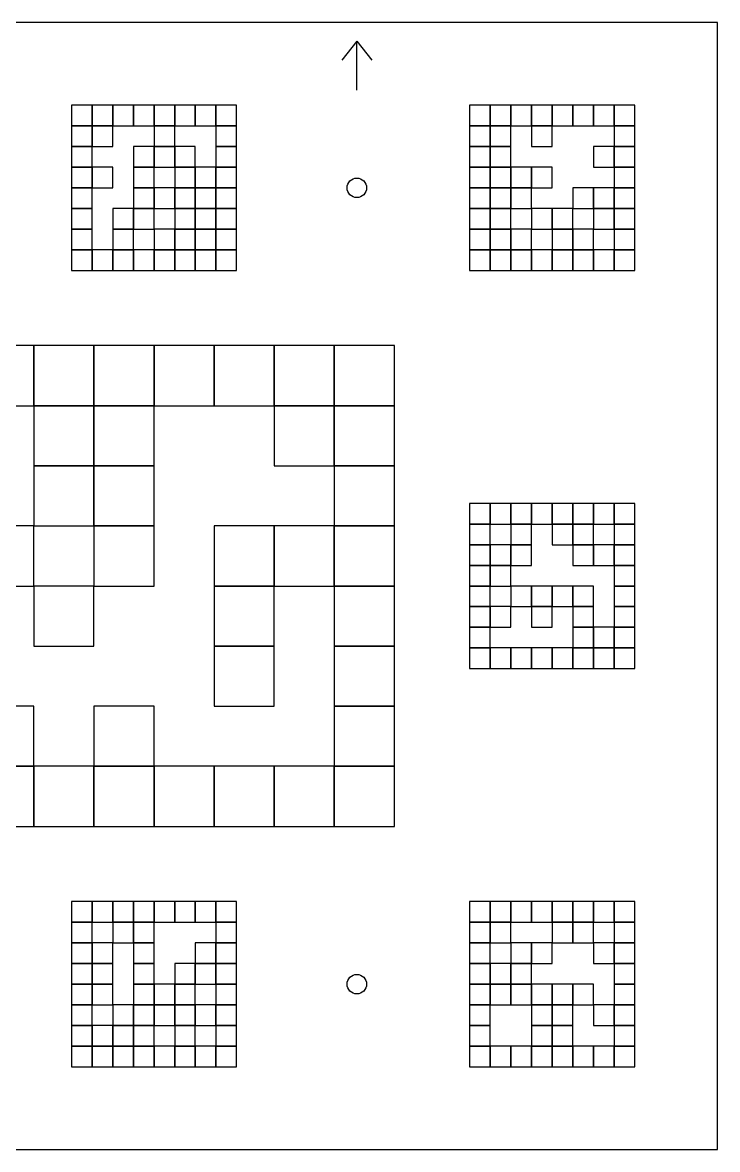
# Model space of a CAD drawing. Extents: x 0 to 1260, y 0 to 1580.
# Drawn here: x 755 to 940, y 640 to 940 of the extents above; entities that cross this region are included whole.
import ezdxf

# ---------------------------------------------------------------- set-up
doc = ezdxf.new("R2010")
doc.units = 0
for name, color, linetype in [('BLACK_POCKET', 7, 'CONTINUOUS'), ('CUT', 7, 'CONTINUOUS'), ('MOUNT_HOLE', 6, 'CONTINUOUS'), ('ORIENTATION', 7, 'CONTINUOUS')]:
    doc.layers.add(name, color=color, linetype=linetype)

msp = doc.modelspace()

# ---------------------------------------------------------------- linework, layer by layer
at = {"layer": 'BLACK_POCKET'}
for p, q in [((773.5, 918), (768, 918)), ((768, 918), (768, 912.5)), ((773.5, 912.5), (773.5, 918)), ((779, 918), (773.5, 918)), ((773.5, 918), (773.5, 912.5)), ((779, 912.5), (779, 918)), ((784.5, 918), (779, 918)), ((779, 918), (779, 912.5)), ((784.5, 912.5), (784.5, 918)), ((790, 918), (784.5, 918)), ((784.5, 918), (784.5, 912.5)), ((790, 912.5), (790, 918)), ((795.5, 918), (790, 918)), ((790, 918), (790, 912.5)), ((795.5, 912.5), (795.5, 918)), ((801, 918), (795.5, 918)), ((795.5, 918), (795.5, 912.5)), ((801, 912.5), (801, 918)), ((806.5, 918), (801, 918)), ((801, 918), (801, 912.5)), ((806.5, 912.5), (806.5, 918)), ((812, 918), (806.5, 918)), ((806.5, 918), (806.5, 912.5)), ((812, 912.5), (812, 918)), ((879.5, 918), (874, 918)), ((874, 918), (874, 912.5)), ((879.5, 912.5), (879.5, 918)), ((885, 918), (879.5, 918)), ((879.5, 918), (879.5, 912.5)), ((885, 912.5), (885, 918)), ((890.5, 918), (885, 918)), ((885, 918), (885, 912.5)), ((890.5, 912.5), (890.5, 918)), ((896, 918), (890.5, 918)), ((890.5, 918), (890.5, 912.5)), ((896, 912.5), (896, 918)), ((901.5, 918), (896, 918)), ((896, 918), (896, 912.5)), ((901.5, 912.5), (901.5, 918)), ((907, 918), (901.5, 918)), ((901.5, 918), (901.5, 912.5)), ((907, 912.5), (907, 918)), ((912.5, 918), (907, 918)), ((907, 918), (907, 912.5)), ((912.5, 912.5), (912.5, 918)), ((918, 918), (912.5, 918)), ((912.5, 918), (912.5, 912.5)), ((918, 912.5), (918, 918)), ((768, 912.5), (773.5, 912.5)), ((773.5, 912.5), (768, 912.5)), ((768, 912.5), (768, 907)), ((773.5, 912.5), (779, 912.5)), ((773.5, 907), (773.5, 912.5)), ((779, 912.5), (773.5, 912.5)), ((773.5, 912.5), (773.5, 907)), ((779, 912.5), (784.5, 912.5)), ((779, 907), (779, 912.5)), ((784.5, 912.5), (790, 912.5)), ((790, 912.5), (795.5, 912.5)), ((795.5, 912.5), (790, 912.5)), ((790, 912.5), (790, 907)), ((795.5, 912.5), (801, 912.5)), ((795.5, 907), (795.5, 912.5)), ((801, 912.5), (806.5, 912.5)), ((806.5, 912.5), (812, 912.5)), ((812, 912.5), (806.5, 912.5)), ((806.5, 912.5), (806.5, 907)), ((812, 907), (812, 912.5)), ((874, 912.5), (879.5, 912.5)), ((879.5, 912.5), (874, 912.5)), ((874, 912.5), (874, 907)), ((879.5, 912.5), (885, 912.5)), ((879.5, 907), (879.5, 912.5)), ((885, 912.5), (879.5, 912.5)), ((879.5, 912.5), (879.5, 907)), ((885, 912.5), (890.5, 912.5)), ((885, 907), (885, 912.5)), ((890.5, 912.5), (896, 912.5)), ((896, 912.5), (890.5, 912.5)), ((890.5, 912.5), (890.5, 907)), ((896, 912.5), (901.5, 912.5)), ((896, 907), (896, 912.5)), ((901.5, 912.5), (907, 912.5)), ((907, 912.5), (912.5, 912.5)), ((912.5, 912.5), (918, 912.5)), ((918, 912.5), (912.5, 912.5)), ((912.5, 912.5), (912.5, 907)), ((918, 907), (918, 912.5)), ((768, 907), (773.5, 907)), ((773.5, 907), (768, 907)), ((768, 907), (768, 901.5)), ((773.5, 907), (779, 907)), ((773.5, 901.5), (773.5, 907)), ((790, 907), (784.5, 907)), ((784.5, 907), (784.5, 901.5)), ((790, 907), (795.5, 907)), ((790, 901.5), (790, 907)), ((795.5, 907), (790, 907)), ((790, 907), (790, 901.5)), ((795.5, 901.5), (795.5, 907)), ((801, 907), (795.5, 907)), ((795.5, 907), (795.5, 901.5)), ((801, 901.5), (801, 907)), ((806.5, 907), (812, 907)), ((812, 907), (806.5, 907)), ((806.5, 907), (806.5, 901.5)), ((812, 901.5), (812, 907)), ((874, 907), (879.5, 907)), ((879.5, 907), (874, 907)), ((874, 907), (874, 901.5)), ((879.5, 907), (885, 907)), ((879.5, 901.5), (879.5, 907)), ((885, 907), (879.5, 907)), ((879.5, 907), (879.5, 901.5)), ((885, 901.5), (885, 907)), ((890.5, 907), (896, 907)), ((912.5, 907), (907, 907)), ((907, 907), (907, 901.5)), ((912.5, 907), (918, 907)), ((912.5, 901.5), (912.5, 907)), ((918, 907), (912.5, 907)), ((912.5, 907), (912.5, 901.5)), ((918, 901.5), (918, 907)), ((768, 901.5), (773.5, 901.5)), ((773.5, 901.5), (768, 901.5)), ((768, 901.5), (768, 896)), ((773.5, 896), (773.5, 901.5)), ((779, 901.5), (773.5, 901.5)), ((773.5, 901.5), (773.5, 896)), ((779, 896), (779, 901.5)), ((784.5, 901.5), (790, 901.5)), ((790, 901.5), (784.5, 901.5)), ((784.5, 901.5), (784.5, 896)), ((790, 901.5), (795.5, 901.5)), ((790, 896), (790, 901.5)), ((795.5, 901.5), (801, 901.5)), ((801, 901.5), (795.5, 901.5)), ((795.5, 901.5), (795.5, 896)), ((801, 896), (801, 901.5)), ((806.5, 901.5), (801, 901.5)), ((801, 901.5), (801, 896)), ((806.5, 901.5), (812, 901.5)), ((806.5, 896), (806.5, 901.5)), ((812, 901.5), (806.5, 901.5)), ((806.5, 901.5), (806.5, 896)), ((812, 896), (812, 901.5)), ((874, 901.5), (879.5, 901.5)), ((879.5, 901.5), (874, 901.5)), ((874, 901.5), (874, 896)), ((879.5, 901.5), (885, 901.5)), ((879.5, 896), (879.5, 901.5)), ((885, 901.5), (879.5, 901.5)), ((879.5, 901.5), (879.5, 896)), ((885, 896), (885, 901.5)), ((890.5, 901.5), (885, 901.5)), ((885, 901.5), (885, 896)), ((890.5, 896), (890.5, 901.5)), ((896, 901.5), (890.5, 901.5)), ((890.5, 901.5), (890.5, 896)), ((896, 896), (896, 901.5)), ((907, 901.5), (912.5, 901.5)), ((912.5, 901.5), (918, 901.5)), ((918, 901.5), (912.5, 901.5)), ((912.5, 901.5), (912.5, 896)), ((918, 896), (918, 901.5)), ((768, 896), (773.5, 896)), ((773.5, 896), (768, 896)), ((768, 896), (768, 890.5)), ((773.5, 896), (779, 896)), ((773.5, 890.5), (773.5, 896)), ((784.5, 896), (790, 896)), ((790, 896), (784.5, 896)), ((784.5, 896), (784.5, 890.5)), ((790, 890.5), (790, 896)), ((795.5, 896), (790, 896)), ((790, 896), (790, 890.5)), ((795.5, 896), (801, 896)), ((795.5, 890.5), (795.5, 896)), ((801, 896), (795.5, 896)), ((795.5, 896), (795.5, 890.5)), ((801, 896), (806.5, 896)), ((801, 890.5), (801, 896)), ((806.5, 896), (801, 896)), ((801, 896), (801, 890.5)), ((806.5, 896), (812, 896)), ((806.5, 890.5), (806.5, 896)), ((812, 896), (806.5, 896)), ((806.5, 896), (806.5, 890.5)), ((812, 890.5), (812, 896)), ((874, 896), (879.5, 896)), ((879.5, 896), (874, 896)), ((874, 896), (874, 890.5)), ((879.5, 896), (885, 896)), ((879.5, 890.5), (879.5, 896)), ((885, 896), (879.5, 896)), ((879.5, 896), (879.5, 890.5)), ((885, 896), (890.5, 896)), ((885, 890.5), (885, 896)), ((890.5, 896), (885, 896)), ((885, 896), (885, 890.5)), ((890.5, 896), (896, 896)), ((890.5, 890.5), (890.5, 896)), ((907, 896), (901.5, 896)), ((901.5, 896), (901.5, 890.5)), ((907, 890.5), (907, 896)), ((912.5, 896), (907, 896)), ((907, 896), (907, 890.5)), ((912.5, 896), (918, 896)), ((912.5, 890.5), (912.5, 896)), ((918, 896), (912.5, 896)), ((912.5, 896), (912.5, 890.5)), ((918, 890.5), (918, 896)), ((768, 890.5), (773.5, 890.5)), ((773.5, 890.5), (768, 890.5)), ((768, 890.5), (768, 885)), ((773.5, 885), (773.5, 890.5)), ((784.5, 890.5), (779, 890.5)), ((779, 890.5), (779, 885)), ((784.5, 890.5), (790, 890.5)), ((784.5, 885), (784.5, 890.5)), ((790, 890.5), (784.5, 890.5)), ((784.5, 890.5), (784.5, 885)), ((790, 890.5), (795.5, 890.5)), ((790, 885), (790, 890.5)), ((795.5, 890.5), (801, 890.5)), ((801, 890.5), (795.5, 890.5)), ((795.5, 890.5), (795.5, 885)), ((801, 890.5), (806.5, 890.5)), ((801, 885), (801, 890.5)), ((806.5, 890.5), (801, 890.5)), ((801, 890.5), (801, 885)), ((806.5, 890.5), (812, 890.5)), ((806.5, 885), (806.5, 890.5)), ((812, 890.5), (806.5, 890.5)), ((806.5, 890.5), (806.5, 885)), ((812, 885), (812, 890.5)), ((874, 890.5), (879.5, 890.5)), ((879.5, 890.5), (874, 890.5)), ((874, 890.5), (874, 885)), ((879.5, 890.5), (885, 890.5)), ((879.5, 885), (879.5, 890.5)), ((885, 890.5), (879.5, 890.5)), ((879.5, 890.5), (879.5, 885)), ((885, 890.5), (890.5, 890.5)), ((885, 885), (885, 890.5)), ((896, 890.5), (890.5, 890.5)), ((890.5, 890.5), (890.5, 885)), ((896, 885), (896, 890.5)), ((901.5, 890.5), (896, 890.5)), ((896, 890.5), (896, 885)), ((901.5, 890.5), (907, 890.5)), ((901.5, 885), (901.5, 890.5)), ((907, 890.5), (912.5, 890.5)), ((912.5, 890.5), (907, 890.5)), ((907, 890.5), (907, 885)), ((912.5, 890.5), (918, 890.5)), ((912.5, 885), (912.5, 890.5)), ((918, 890.5), (912.5, 890.5)), ((912.5, 890.5), (912.5, 885)), ((918, 885), (918, 890.5)), ((768, 885), (773.5, 885)), ((773.5, 885), (768, 885)), ((768, 885), (768, 879.5)), ((773.5, 879.5), (773.5, 885)), ((779, 885), (784.5, 885)), ((784.5, 885), (779, 885)), ((779, 885), (779, 879.5)), ((784.5, 885), (790, 885)), ((784.5, 879.5), (784.5, 885)), ((795.5, 885), (790, 885)), ((790, 885), (790, 879.5)), ((795.5, 885), (801, 885)), ((795.5, 879.5), (795.5, 885)), ((801, 885), (795.5, 885)), ((795.5, 885), (795.5, 879.5)), ((801, 885), (806.5, 885)), ((801, 879.5), (801, 885)), ((806.5, 885), (801, 885)), ((801, 885), (801, 879.5)), ((806.5, 885), (812, 885)), ((806.5, 879.5), (806.5, 885)), ((812, 885), (806.5, 885)), ((806.5, 885), (806.5, 879.5)), ((812, 879.5), (812, 885)), ((874, 885), (879.5, 885)), ((879.5, 885), (874, 885)), ((874, 885), (874, 879.5)), ((879.5, 885), (885, 885)), ((879.5, 879.5), (879.5, 885)), ((885, 885), (879.5, 885)), ((879.5, 885), (879.5, 879.5)), ((885, 879.5), (885, 885)), ((890.5, 885), (885, 885)), ((885, 885), (885, 879.5)), ((890.5, 885), (896, 885)), ((890.5, 879.5), (890.5, 885)), ((896, 885), (901.5, 885)), ((901.5, 885), (896, 885)), ((896, 885), (896, 879.5)), ((901.5, 879.5), (901.5, 885)), ((907, 885), (901.5, 885)), ((901.5, 885), (901.5, 879.5)), ((907, 885), (912.5, 885)), ((907, 879.5), (907, 885)), ((912.5, 885), (918, 885)), ((918, 885), (912.5, 885)), ((912.5, 885), (912.5, 879.5)), ((918, 879.5), (918, 885)), ((768, 879.5), (773.5, 879.5)), ((773.5, 879.5), (768, 879.5)), ((768, 879.5), (768, 874)), ((773.5, 874), (773.5, 879.5)), ((779, 879.5), (773.5, 879.5)), ((773.5, 879.5), (773.5, 874)), ((779, 879.5), (784.5, 879.5)), ((779, 874), (779, 879.5)), ((784.5, 879.5), (779, 879.5)), ((779, 879.5), (779, 874)), ((784.5, 874), (784.5, 879.5)), ((790, 879.5), (784.5, 879.5)), ((784.5, 879.5), (784.5, 874)), ((790, 879.5), (795.5, 879.5)), ((790, 874), (790, 879.5)), ((795.5, 879.5), (790, 879.5)), ((790, 879.5), (790, 874)), ((795.5, 879.5), (801, 879.5)), ((795.5, 874), (795.5, 879.5)), ((801, 879.5), (795.5, 879.5)), ((795.5, 879.5), (795.5, 874)), ((801, 879.5), (806.5, 879.5)), ((801, 874), (801, 879.5)), ((806.5, 879.5), (801, 879.5)), ((801, 879.5), (801, 874)), ((806.5, 879.5), (812, 879.5)), ((806.5, 874), (806.5, 879.5)), ((812, 879.5), (806.5, 879.5)), ((806.5, 879.5), (806.5, 874)), ((812, 874), (812, 879.5)), ((874, 879.5), (879.5, 879.5)), ((879.5, 879.5), (874, 879.5)), ((874, 879.5), (874, 874)), ((879.5, 879.5), (885, 879.5)), ((879.5, 874), (879.5, 879.5)), ((885, 879.5), (879.5, 879.5)), ((879.5, 879.5), (879.5, 874)), ((885, 879.5), (890.5, 879.5)), ((885, 874), (885, 879.5)), ((890.5, 879.5), (885, 879.5)), ((885, 879.5), (885, 874)), ((890.5, 874), (890.5, 879.5)), ((896, 879.5), (890.5, 879.5)), ((890.5, 879.5), (890.5, 874)), ((896, 879.5), (901.5, 879.5)), ((896, 874), (896, 879.5)), ((901.5, 879.5), (896, 879.5)), ((896, 879.5), (896, 874)), ((901.5, 879.5), (907, 879.5)), ((901.5, 874), (901.5, 879.5)), ((907, 879.5), (901.5, 879.5)), ((901.5, 879.5), (901.5, 874)), ((907, 874), (907, 879.5)), ((912.5, 879.5), (907, 879.5)), ((907, 879.5), (907, 874)), ((912.5, 879.5), (918, 879.5)), ((912.5, 874), (912.5, 879.5)), ((918, 879.5), (912.5, 879.5)), ((912.5, 879.5), (912.5, 874)), ((918, 874), (918, 879.5)), ((768, 874), (773.5, 874)), ((773.5, 874), (779, 874)), ((779, 874), (784.5, 874)), ((784.5, 874), (790, 874)), ((790, 874), (795.5, 874)), ((795.5, 874), (801, 874)), ((801, 874), (806.5, 874)), ((806.5, 874), (812, 874)), ((874, 874), (879.5, 874)), ((879.5, 874), (885, 874)), ((885, 874), (890.5, 874)), ((890.5, 874), (896, 874)), ((896, 874), (901.5, 874)), ((901.5, 874), (907, 874)), ((907, 874), (912.5, 874)), ((912.5, 874), (918, 874)), ((758, 854), (742, 854)), ((758, 838), (758, 854)), ((774, 854), (758, 854)), ((758, 854), (758, 838)), ((774, 838), (774, 854)), ((790, 854), (774, 854)), ((774, 854), (774, 838)), ((790, 838), (790, 854)), ((806, 854), (790, 854)), ((790, 854), (790, 838)), ((806, 838), (806, 854)), ((822, 854), (806, 854)), ((806, 854), (806, 838)), ((822, 838), (822, 854)), ((838, 854), (822, 854)), ((822, 854), (822, 838)), ((838, 838), (838, 854)), ((854, 854), (838, 854)), ((838, 854), (838, 838)), ((854, 838), (854, 854)), ((742, 838), (758, 838)), ((758, 838), (774, 838)), ((774, 838), (758, 838)), ((758, 838), (758, 822)), ((774, 838), (790, 838)), ((774, 822), (774, 838)), ((790, 838), (774, 838)), ((774, 838), (774, 822)), ((790, 838), (806, 838)), ((790, 822), (790, 838)), ((806, 838), (822, 838)), ((822, 838), (838, 838)), ((838, 838), (822, 838)), ((822, 838), (822, 822)), ((838, 838), (854, 838)), ((838, 822), (838, 838)), ((854, 838), (838, 838)), ((838, 838), (838, 822)), ((854, 822), (854, 838)), ((758, 822), (774, 822)), ((774, 822), (758, 822)), ((758, 822), (758, 806)), ((774, 822), (790, 822)), ((774, 806), (774, 822)), ((790, 822), (774, 822)), ((774, 822), (774, 806)), ((790, 806), (790, 822)), ((822, 822), (838, 822)), ((838, 822), (854, 822)), ((854, 822), (838, 822)), ((838, 822), (838, 806)), ((854, 806), (854, 822)), ((879.5, 812), (874, 812)), ((874, 812), (874, 806.5)), ((879.5, 806.5), (879.5, 812)), ((885, 812), (879.5, 812)), ((879.5, 812), (879.5, 806.5)), ((885, 806.5), (885, 812)), ((890.5, 812), (885, 812)), ((885, 812), (885, 806.5)), ((890.5, 806.5), (890.5, 812)), ((896, 812), (890.5, 812)), ((890.5, 812), (890.5, 806.5)), ((896, 806.5), (896, 812)), ((901.5, 812), (896, 812)), ((896, 812), (896, 806.5)), ((901.5, 806.5), (901.5, 812)), ((907, 812), (901.5, 812)), ((901.5, 812), (901.5, 806.5)), ((907, 806.5), (907, 812)), ((912.5, 812), (907, 812)), ((907, 812), (907, 806.5)), ((912.5, 806.5), (912.5, 812)), ((918, 812), (912.5, 812)), ((912.5, 812), (912.5, 806.5)), ((918, 806.5), (918, 812)), ((758, 806), (742, 806)), ((758, 806), (774, 806)), ((758, 790), (758, 806)), ((774, 806), (790, 806)), ((790, 806), (774, 806)), ((774, 806), (774, 790)), ((790, 790), (790, 806)), ((822, 806), (806, 806)), ((806, 806), (806, 790)), ((822, 790), (822, 806)), ((838, 806), (822, 806)), ((822, 806), (822, 790)), ((838, 806), (854, 806)), ((838, 790), (838, 806)), ((854, 806), (838, 806)), ((838, 806), (838, 790)), ((854, 790), (854, 806)), ((874, 806.5), (879.5, 806.5)), ((879.5, 806.5), (874, 806.5)), ((874, 806.5), (874, 801)), ((879.5, 806.5), (885, 806.5)), ((879.5, 801), (879.5, 806.5)), ((885, 806.5), (890.5, 806.5)), ((890.5, 806.5), (885, 806.5)), ((885, 806.5), (885, 801)), ((890.5, 806.5), (896, 806.5)), ((890.5, 801), (890.5, 806.5)), ((896, 806.5), (901.5, 806.5)), ((901.5, 806.5), (896, 806.5)), ((896, 806.5), (896, 801)), ((901.5, 806.5), (907, 806.5)), ((901.5, 801), (901.5, 806.5)), ((907, 806.5), (901.5, 806.5)), ((901.5, 806.5), (901.5, 801)), ((907, 806.5), (912.5, 806.5)), ((907, 801), (907, 806.5)), ((912.5, 806.5), (918, 806.5)), ((918, 806.5), (912.5, 806.5)), ((912.5, 806.5), (912.5, 801)), ((918, 801), (918, 806.5)), ((874, 801), (879.5, 801)), ((879.5, 801), (874, 801)), ((874, 801), (874, 795.5)), ((879.5, 795.5), (879.5, 801)), ((885, 801), (879.5, 801)), ((879.5, 801), (879.5, 795.5)), ((885, 801), (890.5, 801)), ((885, 795.5), (885, 801)), ((890.5, 801), (885, 801)), ((885, 801), (885, 795.5)), ((890.5, 795.5), (890.5, 801)), ((896, 801), (901.5, 801)), ((901.5, 801), (907, 801)), ((907, 801), (901.5, 801)), ((901.5, 801), (901.5, 795.5)), ((907, 795.5), (907, 801)), ((912.5, 801), (907, 801)), ((907, 801), (907, 795.5)), ((912.5, 801), (918, 801)), ((912.5, 795.5), (912.5, 801)), ((918, 801), (912.5, 801)), ((912.5, 801), (912.5, 795.5)), ((918, 795.5), (918, 801)), ((874, 795.5), (879.5, 795.5)), ((879.5, 795.5), (874, 795.5)), ((874, 795.5), (874, 790)), ((879.5, 795.5), (885, 795.5)), ((879.5, 790), (879.5, 795.5)), ((885, 795.5), (879.5, 795.5)), ((879.5, 795.5), (879.5, 790)), ((885, 795.5), (890.5, 795.5)), ((885, 790), (885, 795.5)), ((901.5, 795.5), (907, 795.5)), ((907, 795.5), (912.5, 795.5)), ((912.5, 795.5), (918, 795.5)), ((918, 795.5), (912.5, 795.5)), ((912.5, 795.5), (912.5, 790)), ((918, 790), (918, 795.5)), ((742, 790), (758, 790)), ((774, 790), (758, 790)), ((758, 790), (758, 774)), ((774, 790), (790, 790)), ((774, 774), (774, 790)), ((806, 790), (822, 790)), ((822, 790), (806, 790)), ((806, 790), (806, 774)), ((822, 790), (838, 790)), ((822, 774), (822, 790)), ((838, 790), (854, 790)), ((854, 790), (838, 790)), ((838, 790), (838, 774)), ((854, 774), (854, 790)), ((874, 790), (879.5, 790)), ((879.5, 790), (874, 790)), ((874, 790), (874, 784.5)), ((879.5, 790), (885, 790)), ((879.5, 784.5), (879.5, 790)), ((890.5, 790), (885, 790)), ((885, 790), (885, 784.5)), ((890.5, 784.5), (890.5, 790)), ((896, 790), (890.5, 790)), ((890.5, 790), (890.5, 784.5)), ((896, 784.5), (896, 790)), ((901.5, 790), (896, 790)), ((896, 790), (896, 784.5)), ((901.5, 784.5), (901.5, 790)), ((907, 790), (901.5, 790)), ((901.5, 790), (901.5, 784.5)), ((907, 784.5), (907, 790)), ((912.5, 790), (918, 790)), ((918, 790), (912.5, 790)), ((912.5, 790), (912.5, 784.5)), ((918, 784.5), (918, 790)), ((874, 784.5), (879.5, 784.5)), ((879.5, 784.5), (874, 784.5)), ((874, 784.5), (874, 779)), ((879.5, 779), (879.5, 784.5)), ((885, 784.5), (879.5, 784.5)), ((879.5, 784.5), (879.5, 779)), ((885, 784.5), (890.5, 784.5)), ((885, 779), (885, 784.5)), ((890.5, 784.5), (896, 784.5)), ((896, 784.5), (890.5, 784.5)), ((890.5, 784.5), (890.5, 779)), ((896, 784.5), (901.5, 784.5)), ((896, 779), (896, 784.5)), ((901.5, 784.5), (907, 784.5)), ((907, 784.5), (901.5, 784.5)), ((901.5, 784.5), (901.5, 779)), ((907, 779), (907, 784.5)), ((912.5, 784.5), (918, 784.5)), ((918, 784.5), (912.5, 784.5)), ((912.5, 784.5), (912.5, 779)), ((918, 779), (918, 784.5)), ((874, 779), (879.5, 779)), ((879.5, 779), (874, 779)), ((874, 779), (874, 773.5)), ((879.5, 779), (885, 779)), ((879.5, 773.5), (879.5, 779)), ((890.5, 779), (896, 779)), ((901.5, 779), (907, 779)), ((907, 779), (901.5, 779)), ((901.5, 779), (901.5, 773.5)), ((907, 773.5), (907, 779)), ((912.5, 779), (907, 779)), ((907, 779), (907, 773.5)), ((912.5, 779), (918, 779)), ((912.5, 773.5), (912.5, 779)), ((918, 779), (912.5, 779)), ((912.5, 779), (912.5, 773.5)), ((918, 773.5), (918, 779)), ((758, 774), (774, 774)), ((806, 774), (822, 774)), ((822, 774), (806, 774)), ((806, 774), (806, 758)), ((822, 758), (822, 774)), ((838, 774), (854, 774)), ((854, 774), (838, 774)), ((838, 774), (838, 758)), ((854, 758), (854, 774)), ((874, 773.5), (879.5, 773.5)), ((879.5, 773.5), (874, 773.5)), ((874, 773.5), (874, 768)), ((879.5, 768), (879.5, 773.5)), ((885, 773.5), (879.5, 773.5)), ((879.5, 773.5), (879.5, 768)), ((885, 768), (885, 773.5)), ((890.5, 773.5), (885, 773.5)), ((885, 773.5), (885, 768)), ((890.5, 768), (890.5, 773.5)), ((896, 773.5), (890.5, 773.5)), ((890.5, 773.5), (890.5, 768)), ((896, 768), (896, 773.5)), ((901.5, 773.5), (896, 773.5)), ((896, 773.5), (896, 768)), ((901.5, 773.5), (907, 773.5)), ((901.5, 768), (901.5, 773.5)), ((907, 773.5), (901.5, 773.5)), ((901.5, 773.5), (901.5, 768)), ((907, 773.5), (912.5, 773.5)), ((907, 768), (907, 773.5)), ((912.5, 773.5), (907, 773.5)), ((907, 773.5), (907, 768)), ((912.5, 773.5), (918, 773.5)), ((912.5, 768), (912.5, 773.5)), ((918, 773.5), (912.5, 773.5)), ((912.5, 773.5), (912.5, 768)), ((918, 768), (918, 773.5)), ((874, 768), (879.5, 768)), ((879.5, 768), (885, 768)), ((885, 768), (890.5, 768)), ((890.5, 768), (896, 768)), ((896, 768), (901.5, 768)), ((901.5, 768), (907, 768)), ((907, 768), (912.5, 768)), ((912.5, 768), (918, 768)), ((758, 758), (742, 758)), ((758, 742), (758, 758)), ((790, 758), (774, 758)), ((774, 758), (774, 742)), ((790, 742), (790, 758)), ((806, 758), (822, 758)), ((838, 758), (854, 758)), ((854, 758), (838, 758)), ((838, 758), (838, 742)), ((854, 742), (854, 758)), ((742, 742), (758, 742)), ((758, 742), (742, 742)), ((758, 726), (758, 742)), ((774, 742), (758, 742)), ((758, 742), (758, 726)), ((774, 742), (790, 742)), ((774, 726), (774, 742)), ((790, 742), (774, 742)), ((774, 742), (774, 726)), ((790, 726), (790, 742)), ((806, 742), (790, 742)), ((790, 742), (790, 726)), ((806, 726), (806, 742)), ((822, 742), (806, 742)), ((806, 742), (806, 726)), ((822, 726), (822, 742)), ((838, 742), (822, 742)), ((822, 742), (822, 726)), ((838, 742), (854, 742)), ((838, 726), (838, 742)), ((854, 742), (838, 742)), ((838, 742), (838, 726)), ((854, 726), (854, 742)), ((742, 726), (758, 726)), ((758, 726), (774, 726)), ((774, 726), (790, 726)), ((790, 726), (806, 726)), ((806, 726), (822, 726)), ((822, 726), (838, 726)), ((838, 726), (854, 726)), ((773.5, 706), (768, 706)), ((768, 706), (768, 700.5)), ((773.5, 700.5), (773.5, 706)), ((779, 706), (773.5, 706)), ((773.5, 706), (773.5, 700.5)), ((779, 700.5), (779, 706)), ((784.5, 706), (779, 706)), ((779, 706), (779, 700.5)), ((784.5, 700.5), (784.5, 706)), ((790, 706), (784.5, 706)), ((784.5, 706), (784.5, 700.5)), ((790, 700.5), (790, 706)), ((795.5, 706), (790, 706)), ((790, 706), (790, 700.5)), ((795.5, 700.5), (795.5, 706)), ((801, 706), (795.5, 706)), ((795.5, 706), (795.5, 700.5)), ((801, 700.5), (801, 706)), ((806.5, 706), (801, 706)), ((801, 706), (801, 700.5)), ((806.5, 700.5), (806.5, 706)), ((812, 706), (806.5, 706)), ((806.5, 706), (806.5, 700.5)), ((812, 700.5), (812, 706)), ((879.5, 706), (874, 706)), ((874, 706), (874, 700.5)), ((879.5, 700.5), (879.5, 706)), ((885, 706), (879.5, 706)), ((879.5, 706), (879.5, 700.5)), ((885, 700.5), (885, 706)), ((890.5, 706), (885, 706)), ((885, 706), (885, 700.5)), ((890.5, 700.5), (890.5, 706)), ((896, 706), (890.5, 706)), ((890.5, 706), (890.5, 700.5)), ((896, 700.5), (896, 706)), ((901.5, 706), (896, 706)), ((896, 706), (896, 700.5)), ((901.5, 700.5), (901.5, 706)), ((907, 706), (901.5, 706)), ((901.5, 706), (901.5, 700.5)), ((907, 700.5), (907, 706)), ((912.5, 706), (907, 706)), ((907, 706), (907, 700.5)), ((912.5, 700.5), (912.5, 706)), ((918, 706), (912.5, 706)), ((912.5, 706), (912.5, 700.5)), ((918, 700.5), (918, 706)), ((768, 700.5), (773.5, 700.5)), ((773.5, 700.5), (768, 700.5)), ((768, 700.5), (768, 695)), ((773.5, 700.5), (779, 700.5)), ((773.5, 695), (773.5, 700.5)), ((779, 700.5), (784.5, 700.5)), ((784.5, 700.5), (779, 700.5)), ((779, 700.5), (779, 695)), ((784.5, 700.5), (790, 700.5)), ((784.5, 695), (784.5, 700.5)), ((790, 700.5), (784.5, 700.5)), ((784.5, 700.5), (784.5, 695)), ((790, 700.5), (795.5, 700.5)), ((790, 695), (790, 700.5)), ((795.5, 700.5), (801, 700.5)), ((801, 700.5), (806.5, 700.5)), ((806.5, 700.5), (812, 700.5)), ((812, 700.5), (806.5, 700.5)), ((806.5, 700.5), (806.5, 695)), ((812, 695), (812, 700.5)), ((874, 700.5), (879.5, 700.5)), ((879.5, 700.5), (874, 700.5)), ((874, 700.5), (874, 695)), ((879.5, 700.5), (885, 700.5)), ((879.5, 695), (879.5, 700.5)), ((885, 700.5), (879.5, 700.5)), ((879.5, 700.5), (879.5, 695)), ((885, 700.5), (890.5, 700.5)), ((885, 695), (885, 700.5)), ((890.5, 700.5), (896, 700.5)), ((896, 700.5), (901.5, 700.5)), ((901.5, 700.5), (896, 700.5)), ((896, 700.5), (896, 695)), ((901.5, 700.5), (907, 700.5)), ((901.5, 695), (901.5, 700.5)), ((907, 700.5), (901.5, 700.5)), ((901.5, 700.5), (901.5, 695)), ((907, 700.5), (912.5, 700.5)), ((907, 695), (907, 700.5)), ((912.5, 700.5), (918, 700.5)), ((918, 700.5), (912.5, 700.5)), ((912.5, 700.5), (912.5, 695)), ((918, 695), (918, 700.5)), ((768, 695), (773.5, 695)), ((773.5, 695), (768, 695)), ((768, 695), (768, 689.5)), ((773.5, 689.5), (773.5, 695)), ((779, 695), (773.5, 695)), ((773.5, 695), (773.5, 689.5)), ((779, 695), (784.5, 695)), ((779, 689.5), (779, 695)), ((784.5, 695), (790, 695)), ((790, 695), (784.5, 695)), ((784.5, 695), (784.5, 689.5)), ((790, 689.5), (790, 695)), ((806.5, 695), (801, 695)), ((801, 695), (801, 689.5)), ((806.5, 695), (812, 695)), ((806.5, 689.5), (806.5, 695)), ((812, 695), (806.5, 695)), ((806.5, 695), (806.5, 689.5)), ((812, 689.5), (812, 695)), ((874, 695), (879.5, 695)), ((879.5, 695), (874, 695)), ((874, 695), (874, 689.5)), ((879.5, 695), (885, 695)), ((879.5, 689.5), (879.5, 695)), ((890.5, 695), (885, 695)), ((885, 695), (885, 689.5)), ((890.5, 689.5), (890.5, 695)), ((896, 695), (890.5, 695)), ((890.5, 695), (890.5, 689.5)), ((896, 695), (901.5, 695)), ((896, 689.5), (896, 695)), ((901.5, 695), (907, 695)), ((912.5, 695), (907, 695)), ((907, 695), (907, 689.5)), ((912.5, 695), (918, 695)), ((912.5, 689.5), (912.5, 695)), ((918, 695), (912.5, 695)), ((912.5, 695), (912.5, 689.5)), ((918, 689.5), (918, 695)), ((768, 689.5), (773.5, 689.5)), ((773.5, 689.5), (768, 689.5)), ((768, 689.5), (768, 684)), ((773.5, 689.5), (779, 689.5)), ((773.5, 684), (773.5, 689.5)), ((779, 689.5), (773.5, 689.5)), ((773.5, 689.5), (773.5, 684)), ((779, 684), (779, 689.5)), ((784.5, 689.5), (790, 689.5)), ((790, 689.5), (784.5, 689.5)), ((784.5, 689.5), (784.5, 684)), ((790, 684), (790, 689.5)), ((801, 689.5), (795.5, 689.5)), ((795.5, 689.5), (795.5, 684)), ((801, 689.5), (806.5, 689.5)), ((801, 684), (801, 689.5)), ((806.5, 689.5), (801, 689.5)), ((801, 689.5), (801, 684)), ((806.5, 689.5), (812, 689.5)), ((806.5, 684), (806.5, 689.5)), ((812, 689.5), (806.5, 689.5)), ((806.5, 689.5), (806.5, 684)), ((812, 684), (812, 689.5)), ((874, 689.5), (879.5, 689.5)), ((879.5, 689.5), (874, 689.5)), ((874, 689.5), (874, 684)), ((879.5, 684), (879.5, 689.5)), ((885, 689.5), (879.5, 689.5)), ((879.5, 689.5), (879.5, 684)), ((885, 689.5), (890.5, 689.5)), ((885, 684), (885, 689.5)), ((890.5, 689.5), (885, 689.5)), ((885, 689.5), (885, 684)), ((890.5, 689.5), (896, 689.5)), ((890.5, 684), (890.5, 689.5)), ((907, 689.5), (912.5, 689.5)), ((912.5, 689.5), (918, 689.5)), ((918, 689.5), (912.5, 689.5)), ((912.5, 689.5), (912.5, 684)), ((918, 684), (918, 689.5)), ((768, 684), (773.5, 684)), ((773.5, 684), (768, 684)), ((768, 684), (768, 678.5)), ((773.5, 684), (779, 684)), ((773.5, 678.5), (773.5, 684)), ((779, 684), (773.5, 684)), ((773.5, 684), (773.5, 678.5)), ((779, 678.5), (779, 684)), ((784.5, 684), (790, 684)), ((790, 684), (784.5, 684)), ((784.5, 684), (784.5, 678.5)), ((790, 678.5), (790, 684)), ((795.5, 684), (790, 684)), ((790, 684), (790, 678.5)), ((795.5, 684), (801, 684)), ((795.5, 678.5), (795.5, 684)), ((801, 684), (795.5, 684)), ((795.5, 684), (795.5, 678.5)), ((801, 684), (806.5, 684)), ((801, 678.5), (801, 684)), ((806.5, 684), (812, 684)), ((812, 684), (806.5, 684)), ((806.5, 684), (806.5, 678.5)), ((812, 678.5), (812, 684)), ((874, 684), (879.5, 684)), ((879.5, 684), (874, 684)), ((874, 684), (874, 678.5)), ((879.5, 684), (885, 684)), ((879.5, 678.5), (879.5, 684)), ((885, 684), (879.5, 684)), ((879.5, 684), (879.5, 678.5)), ((885, 684), (890.5, 684)), ((885, 678.5), (885, 684)), ((890.5, 684), (885, 684)), ((885, 684), (885, 678.5)), ((890.5, 678.5), (890.5, 684)), ((896, 684), (890.5, 684)), ((890.5, 684), (890.5, 678.5)), ((896, 678.5), (896, 684)), ((901.5, 684), (896, 684)), ((896, 684), (896, 678.5)), ((901.5, 678.5), (901.5, 684)), ((907, 684), (901.5, 684)), ((901.5, 684), (901.5, 678.5)), ((907, 678.5), (907, 684)), ((912.5, 684), (918, 684)), ((918, 684), (912.5, 684)), ((912.5, 684), (912.5, 678.5)), ((918, 678.5), (918, 684)), ((768, 678.5), (773.5, 678.5)), ((773.5, 678.5), (768, 678.5)), ((768, 678.5), (768, 673)), ((773.5, 678.5), (779, 678.5)), ((773.5, 673), (773.5, 678.5)), ((784.5, 678.5), (779, 678.5)), ((779, 678.5), (779, 673)), ((784.5, 678.5), (790, 678.5)), ((784.5, 673), (784.5, 678.5)), ((790, 678.5), (784.5, 678.5)), ((784.5, 678.5), (784.5, 673)), ((790, 678.5), (795.5, 678.5)), ((790, 673), (790, 678.5)), ((795.5, 678.5), (790, 678.5)), ((790, 678.5), (790, 673)), ((795.5, 678.5), (801, 678.5)), ((795.5, 673), (795.5, 678.5)), ((801, 678.5), (795.5, 678.5)), ((795.5, 678.5), (795.5, 673)), ((801, 673), (801, 678.5)), ((806.5, 678.5), (801, 678.5)), ((801, 678.5), (801, 673)), ((806.5, 678.5), (812, 678.5)), ((806.5, 673), (806.5, 678.5)), ((812, 678.5), (806.5, 678.5)), ((806.5, 678.5), (806.5, 673)), ((812, 673), (812, 678.5)), ((874, 678.5), (879.5, 678.5)), ((879.5, 678.5), (874, 678.5)), ((874, 678.5), (874, 673)), ((879.5, 678.5), (885, 678.5)), ((879.5, 673), (879.5, 678.5)), ((885, 678.5), (890.5, 678.5)), ((890.5, 678.5), (896, 678.5)), ((896, 678.5), (890.5, 678.5)), ((890.5, 678.5), (890.5, 673)), ((896, 678.5), (901.5, 678.5)), ((896, 673), (896, 678.5)), ((901.5, 678.5), (896, 678.5)), ((896, 678.5), (896, 673)), ((901.5, 678.5), (907, 678.5)), ((901.5, 673), (901.5, 678.5)), ((912.5, 678.5), (907, 678.5)), ((907, 678.5), (907, 673)), ((912.5, 678.5), (918, 678.5)), ((912.5, 673), (912.5, 678.5)), ((918, 678.5), (912.5, 678.5)), ((912.5, 678.5), (912.5, 673)), ((918, 673), (918, 678.5)), ((768, 673), (773.5, 673)), ((773.5, 673), (768, 673)), ((768, 673), (768, 667.5)), ((773.5, 667.5), (773.5, 673)), ((779, 673), (773.5, 673)), ((773.5, 673), (773.5, 667.5)), ((779, 673), (784.5, 673)), ((779, 667.5), (779, 673)), ((784.5, 673), (779, 673)), ((779, 673), (779, 667.5)), ((784.5, 673), (790, 673)), ((784.5, 667.5), (784.5, 673)), ((790, 673), (784.5, 673)), ((784.5, 673), (784.5, 667.5)), ((790, 673), (795.5, 673)), ((790, 667.5), (790, 673)), ((795.5, 673), (801, 673)), ((801, 673), (795.5, 673)), ((795.5, 673), (795.5, 667.5)), ((801, 673), (806.5, 673)), ((801, 667.5), (801, 673)), ((806.5, 673), (812, 673)), ((812, 673), (806.5, 673)), ((806.5, 673), (806.5, 667.5)), ((812, 667.5), (812, 673)), ((874, 673), (879.5, 673)), ((879.5, 673), (874, 673)), ((874, 673), (874, 667.5)), ((879.5, 667.5), (879.5, 673)), ((890.5, 673), (896, 673)), ((896, 673), (890.5, 673)), ((890.5, 673), (890.5, 667.5)), ((896, 673), (901.5, 673)), ((896, 667.5), (896, 673)), ((901.5, 673), (896, 673)), ((896, 673), (896, 667.5)), ((901.5, 667.5), (901.5, 673)), ((907, 673), (912.5, 673)), ((912.5, 673), (918, 673)), ((918, 673), (912.5, 673)), ((912.5, 673), (912.5, 667.5)), ((918, 667.5), (918, 673)), ((768, 667.5), (773.5, 667.5)), ((773.5, 667.5), (768, 667.5)), ((768, 667.5), (768, 662)), ((773.5, 667.5), (779, 667.5)), ((773.5, 662), (773.5, 667.5)), ((779, 667.5), (773.5, 667.5)), ((773.5, 667.5), (773.5, 662)), ((779, 667.5), (784.5, 667.5)), ((779, 662), (779, 667.5)), ((784.5, 667.5), (779, 667.5)), ((779, 667.5), (779, 662)), ((784.5, 667.5), (790, 667.5)), ((784.5, 662), (784.5, 667.5)), ((790, 667.5), (784.5, 667.5)), ((784.5, 667.5), (784.5, 662)), ((790, 662), (790, 667.5)), ((795.5, 667.5), (790, 667.5)), ((790, 667.5), (790, 662)), ((795.5, 667.5), (801, 667.5)), ((795.5, 662), (795.5, 667.5)), ((801, 667.5), (795.5, 667.5)), ((795.5, 667.5), (795.5, 662)), ((801, 662), (801, 667.5)), ((806.5, 667.5), (801, 667.5)), ((801, 667.5), (801, 662)), ((806.5, 667.5), (812, 667.5)), ((806.5, 662), (806.5, 667.5)), ((812, 667.5), (806.5, 667.5)), ((806.5, 667.5), (806.5, 662)), ((812, 662), (812, 667.5)), ((874, 667.5), (879.5, 667.5)), ((879.5, 667.5), (874, 667.5)), ((874, 667.5), (874, 662)), ((879.5, 662), (879.5, 667.5)), ((885, 667.5), (879.5, 667.5)), ((879.5, 667.5), (879.5, 662)), ((885, 662), (885, 667.5)), ((890.5, 667.5), (885, 667.5)), ((885, 667.5), (885, 662)), ((890.5, 667.5), (896, 667.5)), ((890.5, 662), (890.5, 667.5)), ((896, 667.5), (890.5, 667.5)), ((890.5, 667.5), (890.5, 662)), ((896, 667.5), (901.5, 667.5)), ((896, 662), (896, 667.5)), ((901.5, 667.5), (896, 667.5)), ((896, 667.5), (896, 662)), ((901.5, 662), (901.5, 667.5)), ((907, 667.5), (901.5, 667.5)), ((901.5, 667.5), (901.5, 662)), ((907, 662), (907, 667.5)), ((912.5, 667.5), (907, 667.5)), ((907, 667.5), (907, 662)), ((912.5, 667.5), (918, 667.5)), ((912.5, 662), (912.5, 667.5)), ((918, 667.5), (912.5, 667.5)), ((912.5, 667.5), (912.5, 662)), ((918, 662), (918, 667.5)), ((768, 662), (773.5, 662)), ((773.5, 662), (779, 662)), ((779, 662), (784.5, 662)), ((784.5, 662), (790, 662)), ((790, 662), (795.5, 662)), ((795.5, 662), (801, 662)), ((801, 662), (806.5, 662)), ((806.5, 662), (812, 662)), ((874, 662), (879.5, 662)), ((879.5, 662), (885, 662)), ((885, 662), (890.5, 662)), ((890.5, 662), (896, 662)), ((896, 662), (901.5, 662)), ((901.5, 662), (907, 662)), ((907, 662), (912.5, 662)), ((912.5, 662), (918, 662))]:
    msp.add_line(p, q, dxfattribs=at)
at = {"layer": 'CUT'}
for p, q in [((940, 940), (640, 940)), ((940, 640), (940, 940)), ((640, 640), (940, 640))]:
    msp.add_line(p, q, dxfattribs=at)
at = {"layer": 'MOUNT_HOLE'}
for centre in [(844, 896), (844, 684)]:
    msp.add_circle(centre, 2.6, dxfattribs=at)
at = {"layer": 'ORIENTATION'}
for p, q in [((844, 935), (840, 930)), ((844, 922), (844, 935)), ((844, 935), (848, 930))]:
    msp.add_line(p, q, dxfattribs=at)

doc.saveas('drawing.dxf')
